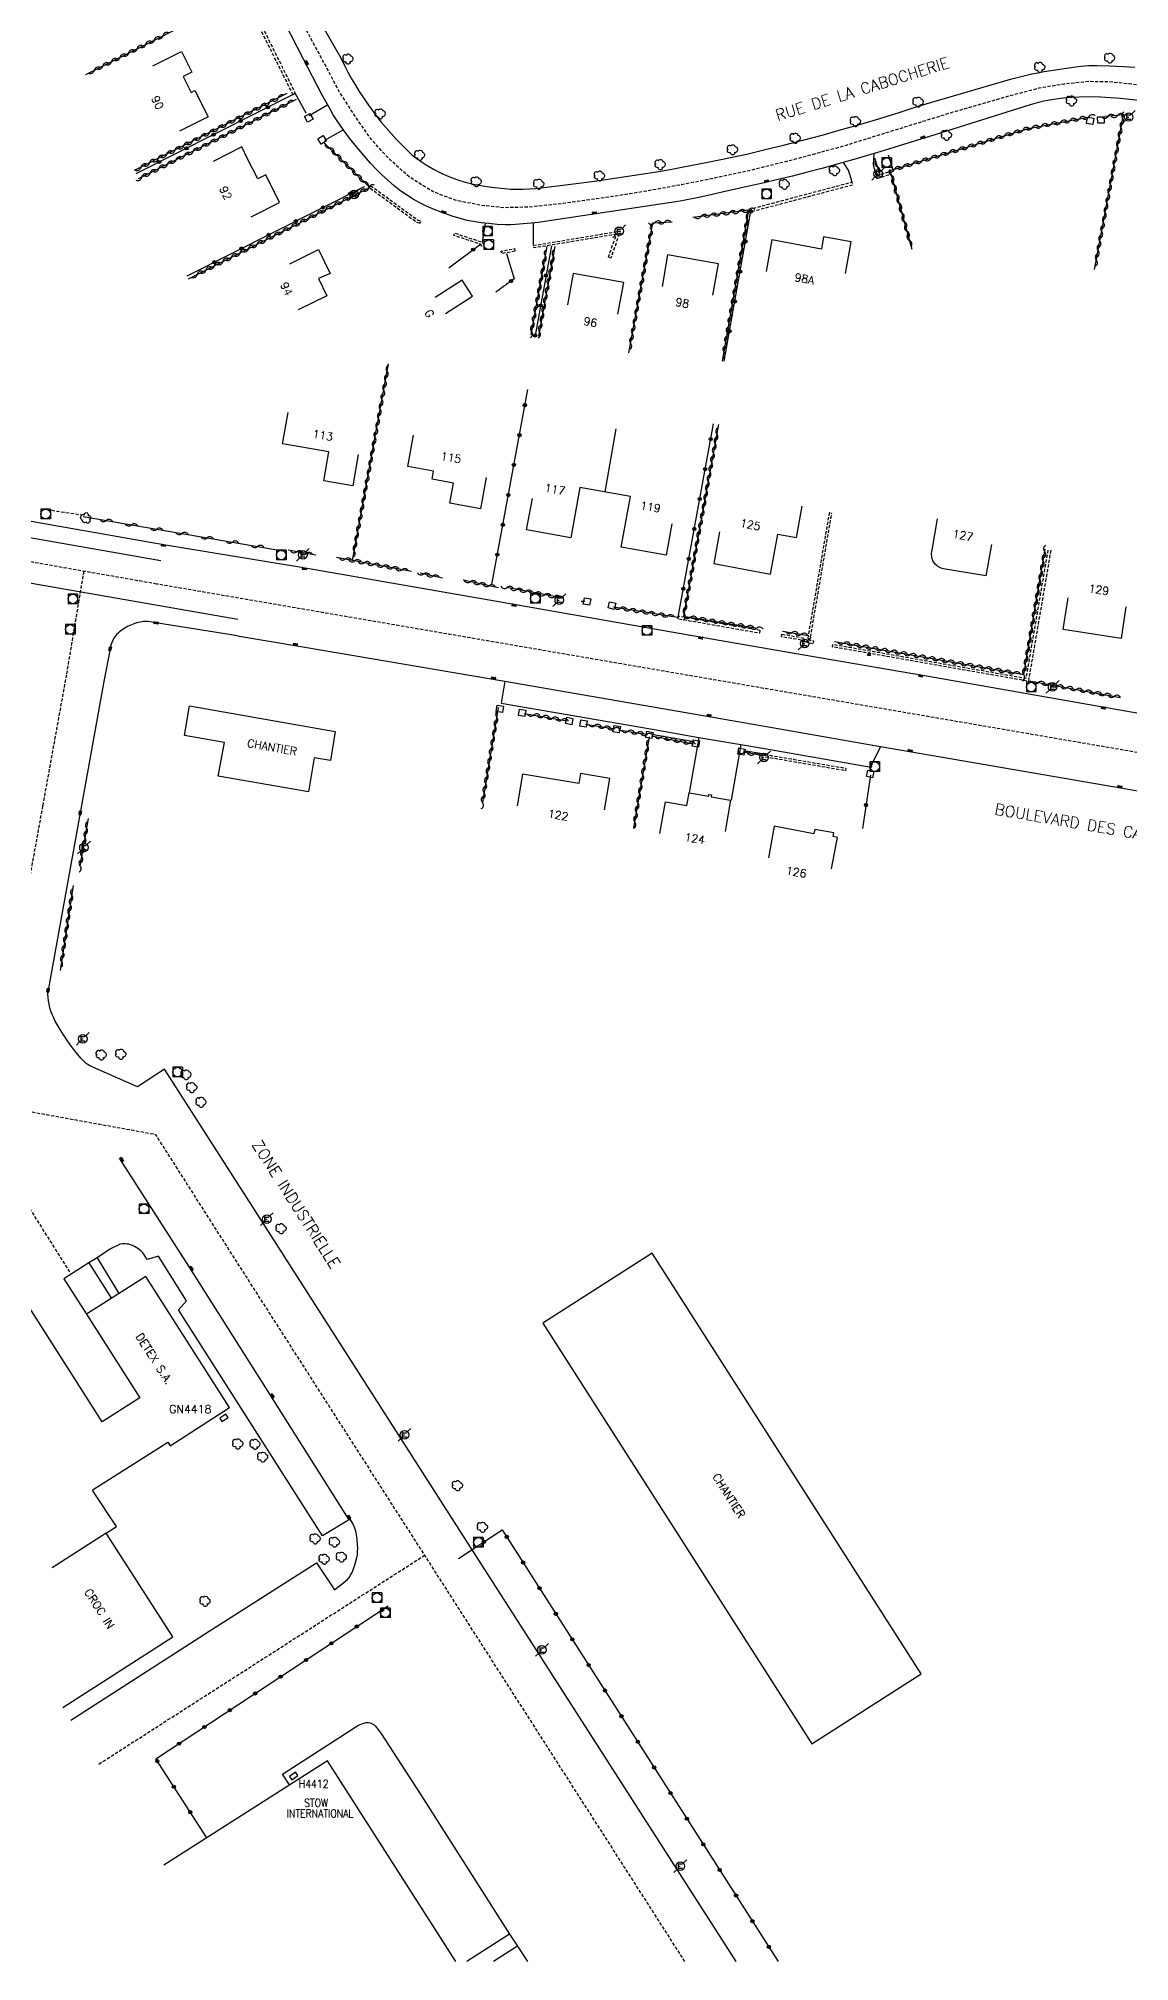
# Model space of a CAD drawing. Header units: millimetres. Extents: x 75999 to 76986, y 158000 to 158837.
# Drawn here: x 76245.8 to 76416.2, y 158000 to 158300.4 of the extents above; entities that cross this region are included whole.
import ezdxf
from ezdxf.enums import TextEntityAlignment as Align

# ---------------------------------------------------------------- set-up
doc = ezdxf.new("R2010")
doc.units = ezdxf.units.MM
doc.linetypes.add('DASHED', pattern=[0.75, 0.5, -0.25])
doc.layers.get('0').update_dxf_attribs({"linetype": 'CONTINUOUS'})
for name, color, linetype in [('W0001', 6, 'DASHED'), ('W0008', 7, 'CONTINUOUS'), ('W0100', 7, 'CONTINUOUS'), ('W0112', 1, 'DASHED'), ('W0300', 7, 'CONTINUOUS'), ('W0310', 3, 'CONTINUOUS'), ('W0322', 7, 'CONTINUOUS'), ('W0334', 7, 'CONTINUOUS'), ('W0400', 7, 'CONTINUOUS'), ('W0420', 7, 'CONTINUOUS'), ('W0471', 7, 'CONTINUOUS'), ('W0851', 7, 'CONTINUOUS'), ('W0984', 7, 'CONTINUOUS'), ('W0989', 7, 'CONTINUOUS'), ('W0991', 7, 'CONTINUOUS'), ('W1102', 7, 'CONTINUOUS')]:
    doc.layers.add(name, color=color, linetype=linetype)
doc.styles.get("Standard").update_dxf_attribs({"font": 'romans.shx', "width": 0.85})

# ---------------------------------------------------------------- blocks, each defined once
blk = doc.blocks.new('T300')
for p, q in [((-0.8, 0.51), (-0.86, 0.34)), ((-0.86, 0.34), (-0.86, 0.17)), ((-0.86, 0.17), (-0.74, 0.06)), ((-0.69, 0.63), (-0.8, 0.51)), ((-0.8, -0.06), (-0.74, 0.06)), ((-0.74, 0.06), (-0.69, 0.11)), ((-0.57, 0.69), (-0.69, 0.63)), ((-0.46, 0.69), (-0.57, 0.69)), ((-0.29, 0.63), (-0.46, 0.69)), ((-0.29, 0.63), (-0.17, 0.74)), ((-0.23, 0.57), (-0.29, 0.63)), ((-0.17, 0.74), (-0.06, 0.8)), ((-0.06, 0.8), (0.06, 0.8)), ((0.06, 0.8), (0.23, 0.74)), ((0.23, 0.74), (0.34, 0.63)), ((0.34, 0.63), (0.4, 0.51)), ((0.46, 0.46), (0.34, 0.46)), ((0.4, 0.51), (0.4, 0.46)), ((0.57, 0.4), (0.46, 0.46)), ((0.57, 0.4), (0.69, 0.29)), ((0.69, 0.29), (0.74, 0.17)), ((0.74, 0.06), (0.69, -0.17)), ((0.74, 0.17), (0.74, 0.06)), ((-0.8, -0.17), (-0.8, -0.06)), ((-0.8, -0.23), (-0.8, -0.17)), ((-0.74, -0.34), (-0.8, -0.23)), ((-0.69, -0.4), (-0.74, -0.34)), ((-0.51, -0.46), (-0.69, -0.4)), ((-0.4, -0.46), (-0.51, -0.46)), ((-0.4, -0.46), (-0.34, -0.46)), ((-0.34, -0.46), (-0.34, -0.4)), ((-0.34, -0.51), (-0.34, -0.46)), ((-0.29, -0.63), (-0.34, -0.51)), ((-0.17, -0.74), (-0.29, -0.63)), ((-0.06, -0.8), (-0.17, -0.74)), ((0.06, -0.8), (-0.06, -0.8)), ((0.17, -0.74), (0.06, -0.8)), ((0.23, -0.69), (0.17, -0.74)), ((0.29, -0.46), (0.23, -0.46)), ((0.29, -0.63), (0.23, -0.69)), ((0.46, -0.4), (0.29, -0.46)), ((0.34, -0.51), (0.29, -0.63)), ((0.34, -0.51), (0.34, -0.46)), ((0.57, -0.34), (0.46, -0.4)), ((0.63, -0.29), (0.57, -0.34)), ((0.69, -0.17), (0.63, -0.29))]:
    blk.add_line(p, q)
blk = doc.blocks.new('T420')
for p, q in [((0.75, 0.75), (-0.75, 0.75)), ((-0.75, 0.75), (-0.75, -0.75)), ((0.75, 0.75), (0.75, -0.75)), ((0.75, -0.75), (-0.75, -0.75))]:
    blk.add_line(p, q)
blk.add_ellipse((0, 0), major_axis=(-0.53, 0.53), ratio=1, start_param=3.926991, end_param=10.210176)
blk = doc.blocks.new('T471')
for p, q in [((-0.333334, 0.333334), (-0.333334, -0.333334)), ((-0.333334, 0.333334), (0.333334, 0.333334)), ((-0.333334, 0), (0, 0)), ((0.500001, 0.500001), (1.000002, 1.000002)), ((-0.500001, -0.500001), (-1.000002, -1.000002)), ((-0.333334, -0.333334), (0.333334, -0.333334))]:
    blk.add_line(p, q)
blk.add_ellipse((0, 0), major_axis=(0.471405, 0.471405), ratio=1, start_param=5.4977871438, end_param=11.780972451)
blk = doc.blocks.new('T400')
for p, q in [((-0.15, 0.3), (0.15, 0.3)), ((-0.15, -0.25), (-0.15, 0.3)), ((-0.15, 0.15), (0.15, 0.15)), ((-0.15, 0), (0.15, 0)), ((0.15, 0.3), (0.15, -0.25)), ((-0.15, -0.15), (0.15, -0.15)), ((-0.15, -0.25), (-0.15, -0.3)), ((-0.15, -0.3), (0.15, -0.3)), ((0.15, -0.3), (0.15, -0.25))]:
    blk.add_line(p, q)
blk = doc.blocks.new('t112o')
at = {"color": 0, "linetype": 'Continuous'}
for p, q in [((-0.5, 0.5), (0.5, 0.5)), ((-0.5, -0.5), (-0.5, 0.5)), ((0.5, 0.5), (0.5, -0.5)), ((0.5, -0.5), (-0.5, -0.5))]:
    blk.add_line(p, q, dxfattribs=at)
blk = doc.blocks.new('T851')
for p, q in [((-0.25, -0.15), (0, 0.32)), ((0, 0.32), (0.25, -0.15)), ((-0.25, -0.15), (0.25, -0.15))]:
    blk.add_line(p, q)
for major_axis in [(-0.106, 0.106), (-0.0354, 0.0354), (-0.0236, 0.0236)]:
    blk.add_ellipse((0, 0), major_axis=major_axis, ratio=1, start_param=3.926991, end_param=10.210176)
blk = doc.blocks.new('t310o')
at = {"color": 0, "linetype": 'Continuous'}
for centre, start, end in [((-0.5, 0.38), 216.8699, 323.1304), ((0.5, -0.37), 36.8699, 143.1303)]:
    blk.add_arc(centre, 0.625, start, end, dxfattribs=at)
blk = doc.blocks.new('t322o')
at = {"color": 0, "linetype": 'Continuous'}
for radius in [0.25, 0.15]:
    blk.add_circle((0, 0), radius, dxfattribs=at)

msp = doc.modelspace()

# ---------------------------------------------------------------- linework, layer by layer
at = {"layer": 'W0001', "flags": 128}
for points in [[(76528.44, 158169.5), (76523.89, 158189.99), (76523.26, 158195.02), (76522.3, 158199.46), (76521.45, 158202.2), (76520.42, 158205.21), (76519.16, 158208.08), (76517.81, 158210.69), (76515.97, 158213.38), (76513.27, 158216.53), (76506.66, 158222.95), (76493.11, 158235.84), (76484.21, 158244.65), (76472.57, 158255.47), (76457.85, 158268.76), (76444.45, 158280.8), (76439.51, 158284.89), (76436.05, 158287.4), (76431.82, 158289.47), (76428.05, 158290.91), (76424.41, 158292.08), (76420.14, 158292.84), (76416.23, 158293.33), (76412.9, 158293.65), (76409.84, 158293.69), (76405.93, 158293.29), (76402.07, 158292.66), (76396.67, 158291.22), (76388.61, 158288.9), (76380.64, 158286.43), (76371.46, 158283.59), (76363.81, 158281.5), (76356.03, 158279.59), (76349.09, 158278.14), (76342.56, 158276.89), (76335.48, 158275.72), (76327.75, 158274.65), (76322.55, 158274.09), (76318.54, 158273.99), (76314.81, 158274.37), (76310.85, 158275.16), (76307.36, 158276.51), (76303.68, 158278.79), (76300.32, 158281.82), (76297.57, 158284.89), (76295.15, 158288.43), (76292.82, 158292.02), (76290.21, 158296.95), (76282.59, 158311.01), (76274.21, 158327.35), (76261.8, 158351.28), (76251.35, 158371.95), (76249.25, 158375.96), (76247.3, 158379.5), (76245.15, 158382.62), (76242.59, 158386.21), (76239.75, 158389.74), (76236.76, 158393.01), (76222.85, 158406.08), (76223.71, 158410.22), (76224.72, 158414.27), (76229.19, 158424.11), (76235.25, 158438.15), (76237.86, 158444.82), (76236.01, 158450.04), (76232.69, 158454.96), (76227.26, 158462.45), (76215.68, 158478.79), (76193.57, 158509.78), (76175.93, 158534.62), (76173.11, 158537.44), (76170.83, 158540.13), (76166.92, 158545.6), (76133.83, 158591.92), (76104.56, 158632.94), (76098.5, 158651.21), (76088.8, 158680.02)], [(76561.53, 158163.67), (76501.33, 158174.29), (76457.36, 158182.02), (76264.22, 158215.2)], [(76222.77, 158151.93), (76250.85, 158107.37)], [(76346.76, 158000), (76307.61, 158061.13), (76274.73, 158112.47), (76264.1, 158129.17), (76233.63, 158134.7), (76241.38, 158152.81)], [(76255.21, 158030.86), (76306.1, 158063.48)]]:
    msp.add_lwpolyline(points, dxfattribs=at)
at = {"layer": 'W0001'}
for points in [[(76264.22, 158215.2), (76239.89, 158219.48), (76191.63, 158227.88), (76158.57, 158232.97), (76124.98, 158236.81), (76081.21, 158240.16), (76080.2, 158240.2), (76026.77, 158241.36), (76000, 158240.64)], [(76252.83, 158217.2), (76250.12, 158201.02), (76246.41, 158180.53), (76241.38, 158152.81)]]:
    msp.add_lwpolyline(points, dxfattribs=at)
at = {"layer": 'W0008'}
msp.add_line((76256.95, 158205.09), (76256, 158199.96), dxfattribs=at)
at = {"layer": 'W0008', "flags": 128}
for points in [[(76417.6, 158290.73), (76416.2, 158290.91), (76414.8, 158291.05), (76413.23, 158291.17), (76411.66, 158291.25), (76410.02, 158291.29), (76408.37, 158291.28), (76407.13, 158291.22), (76405.9, 158291.1), (76404.37, 158290.89), (76402.85, 158290.62), (76401.77, 158290.38), (76400.71, 158290.07), (76385.82, 158285.39), (76379.37, 158283.4), (76376.68, 158282.57), (76373.53, 158281.64), (76371.29, 158280.99), (76368.17, 158280.14), (76365.71, 158279.49), (76363.56, 158278.94), (76360.86, 158278.28), (76359.13, 158277.87), (76357.27, 158277.46), (76354.65, 158276.89), (76352.56, 158276.42), (76350.32, 158275.91), (76348.69, 158275.56), (76347.07, 158275.23), (76346.02, 158275.04), (76344.97, 158274.87), (76324.89, 158271.85), (76323.82, 158271.7), (76322.74, 158271.57), (76321.51, 158271.45), (76320.28, 158271.35), (76319.49, 158271.32), (76318.7, 158271.33), (76317.4, 158271.39), (76316.11, 158271.5), (76314.9, 158271.65), (76313.69, 158271.83), (76312.76, 158272.02), (76311.83, 158272.24), (76310.54, 158272.62), (76308.68, 158273.28), (76307.57, 158273.71), (76306.48, 158274.2), (76305.46, 158274.69), (76304.47, 158275.23), (76303.4, 158275.88), (76302.37, 158276.59), (76301.32, 158277.42), (76300.32, 158278.3), (76299.37, 158279.2), (76298.44, 158280.13), (76297.71, 158280.89), (76297.01, 158281.67), (76295.48, 158283.46), (76294.35, 158284.88), (76293.38, 158286.2), (76292.44, 158287.54), (76291.83, 158288.5), (76291.26, 158289.47), (76290.05, 158291.69), (76289.26, 158293.18), (76287.16, 158297.22), (76273.82, 158323.19)], [(76290.11, 158302.45), (76293.07, 158297.28), (76293.58, 158296.23), (76294.12, 158295.18), (76294.69, 158294.15), (76295.28, 158293.13), (76295.89, 158292.13), (76296.53, 158291.14), (76297.2, 158290.17), (76297.88, 158289.21), (76298.59, 158288.28), (76299.32, 158287.36), (76300.08, 158286.45), (76300.85, 158285.57), (76301.65, 158284.7), (76302.47, 158283.86), (76303.3, 158283.03), (76304.16, 158282.22), (76305.23, 158281.43), (76306.35, 158280.69), (76307.5, 158280.02), (76308.68, 158279.41), (76309.9, 158278.87), (76311.15, 158278.39), (76312.42, 158277.99), (76313.71, 158277.65), (76315.16, 158277.4), (76316.61, 158277.19), (76318.07, 158277.03), (76319.53, 158276.91), (76320.51, 158276.87), (76321.49, 158276.87), (76322.47, 158276.92), (76323.45, 158277.01), (76330.58, 158277.87), (76332.98, 158278.2), (76339.91, 158279.22), (76342.33, 158279.6), (76344.44, 158279.97), (76346.54, 158280.36), (76350.34, 158281.11), (76354.14, 158281.89), (76356.63, 158282.43), (76359.11, 158283.01), (76362.15, 158283.76), (76365.18, 158284.54), (76368.2, 158285.35), (76371.22, 158286.19), (76374.22, 158287.05), (76377.22, 158287.95), (76380.21, 158288.87), (76383.19, 158289.83), (76397.61, 158294.07), (76399.28, 158294.49), (76400.96, 158294.89), (76401.91, 158295.08), (76402.86, 158295.25), (76407.8, 158296.02), (76408.63, 158296.11), (76409.86, 158296.19), (76411.09, 158296.21), (76413.19, 158296.16), (76415.3, 158296.06), (76417.04, 158295.93)], [(76288.07, 158288.4), (76290.93, 158290.04)], [(76293.4, 158286.17), (76290.44, 158284.49)], [(76372.87, 158277.96), (76372.31, 158279.84), (76371.51, 158281.07)], [(76376.25, 158282.43), (76376.19, 158280.67), (76376.65, 158278.96)], [(76315.53, 158271.57), (76315.06, 158268.63)], [(76323.04, 158271.56), (76323.05, 158268.13)], [(76265.32, 158221.4), (76286.85, 158217.82), (76318.26, 158212.35), (76349.71, 158206.86), (76362.64, 158204.61), (76385.71, 158200.64), (76413.5, 158195.78), (76444.46, 158190.36)], [(76276.85, 158207.1), (76287.07, 158205.41), (76318.6, 158200.04), (76351.14, 158194.41), (76359.49, 158192.93), (76377.32, 158189.81), (76413.91, 158183.52), (76442.86, 158178.46), (76472.77, 158173.25), (76503.26, 158167.83), (76525.67, 158163.88), (76554.38, 158158.83), (76560.75, 158157.73)], [(76318.6, 158200.04), (76318.04, 158196.61), (76341.37, 158192.57), (76348.94, 158191.25), (76355.49, 158190.14), (76359.2, 158189.5)], [(76341.52, 158191.73), (76348.19, 158190.58)], [(76348.94, 158191.25), (76347.43, 158182.57)], [(76355.49, 158190.14), (76353.97, 158181.44)], [(76355.93, 158189.22), (76359.21, 158188.66)], [(76377.32, 158189.81), (76375.94, 158187.06), (76375.86, 158186.56), (76359.19, 158189.48)], [(76354.74, 158000), (76313.27, 158064.75), (76280.39, 158116.09), (76265.47, 158139.4), (76261.24, 158136.63), (76253.81, 158139.94), (76253.51, 158140.1), (76253.22, 158140.3), (76252.79, 158140.69), (76252.39, 158141.11), (76251.63, 158142.02), (76250.95, 158142.94), (76250.32, 158143.84), (76249.69, 158144.77), (76249.14, 158145.63), (76248.38, 158146.92), (76248.25, 158147.18), (76248.14, 158147.45), (76247.91, 158147.95), (76247.72, 158148.47), (76247.56, 158149), (76247.44, 158149.54), (76247.34, 158150.08), (76247.28, 158150.63), (76247.25, 158151.19), (76247.26, 158151.74)], [(76294.29, 158069.02), (76281.31, 158089.63), (76269.23, 158108.62), (76258.44, 158125.53)], [(76294.46, 158069.13), (76290.16, 158066.52), (76267.64, 158101.83), (76268.91, 158103.23), (76264.54, 158110.2), (76262.73, 158109.67), (76262.51, 158110.1), (76262.25, 158110.51), (76262.02, 158110.79), (76261.76, 158111.04), (76261.28, 158111.4), (76260.79, 158111.72), (76260.48, 158111.87), (76260.16, 158111.99), (76259.89, 158112.05), (76259.62, 158112.09), (76259.35, 158112.11), (76259.07, 158112.12), (76258.85, 158112.1), (76258.64, 158112.06), (76258.43, 158112.01), (76258.23, 158111.93), (76257.41, 158111.55), (76257.03, 158111.33), (76254.93, 158109.94), (76253.64, 158109.13), (76249.75, 158106.68), (76253.27, 158101.13)], [(76253.64, 158109.13), (76257.15, 158103.6)], [(76254.93, 158109.94), (76258.33, 158104.35)], [(76250.82, 158037.73), (76272.41, 158051.63), (76289.22, 158062.31), (76291.99, 158058.09), (76293.98, 158059.63), (76294.28, 158059.98), (76294.53, 158060.35), (76294.75, 158060.76), (76294.92, 158061.18), (76295.22, 158062.13), (76295.49, 158063.1), (76295.58, 158063.55), (76295.63, 158064.01), (76295.64, 158064.56), (76295.63, 158065.12), (76295.57, 158065.93), (76295.47, 158066.73), (76295.37, 158067.23), (76295.21, 158067.7), (76294.87, 158068.42), (76294.48, 158069.11)], [(76284.96, 158027.58), (76283.87, 158029.28), (76295.35, 158036.67), (76295.62, 158036.83), (76295.9, 158036.96), (76296.28, 158037.12), (76296.67, 158037.26), (76296.9, 158037.32), (76297.12, 158037.34), (76297.35, 158037.33), (76297.58, 158037.29), (76297.8, 158037.21), (76298, 158037.1), (76298.19, 158036.97), (76298.36, 158036.81), (76298.95, 158036.11), (76299.37, 158035.51), (76305.49, 158026.05), (76319.37, 158004.29), (76320.62, 158002.4), (76322.14, 158000)], [(76319.37, 158004.29), (76312.67, 158000)], [(76320.62, 158002.4), (76316.87, 158000)]]:
    msp.add_lwpolyline(points, dxfattribs=at)
at = {"layer": 'W0008'}
for points in [[(76192.48, 158234.11), (76241.08, 158225.64), (76265.32, 158221.4)], [(76276.85, 158207.1), (76264.12, 158209.13)], [(76256, 158199.96), (76252.29, 158179.46), (76247.26, 158151.74)]]:
    msp.add_lwpolyline(points, dxfattribs=at)
msp.add_lwpolyline([(76264.12, 158209.13, 0.043881), (76262.88, 158209.34, 0.059218), (76261.95, 158209.3, 0.074534), (76259.78, 158208.6, 0.078985), (76258.02, 158207.36, 0.089152), (76257.42, 158206.52, 0.060263), (76256.95, 158205.09)], format="xyb", dxfattribs=at)
at = {"layer": 'W0100', "flags": 128}
for points in [[(76263.62, 158296.16), (76268.09, 158298.41), (76269.7, 158295.19), (76268.37, 158294.5), (76269.63, 158292.01), (76269.63, 158292.01), (76270.18, 158292.29), (76272.25, 158288.18), (76267.78, 158285.93)], [(76278.98, 158272.56), (76283.44, 158274.81), (76281.26, 158279.15), (76280.01, 158278.52), (76278.43, 158281.65), (76277.51, 158283.48), (76273.05, 158281.23)], [(76371.82, 158263.73), (76372.74, 158268.64), (76368.43, 158269.45), (76368.07, 158267.5), (76360.35, 158268.95), (76359.43, 158264.03)], [(76285.03, 158265.24), (76289.52, 158267.44), (76291.34, 158263.74), (76289.49, 158262.91), (76290.8, 158260.24), (76286.31, 158258.04)], [(76351.11, 158260.31), (76351.98, 158265.23), (76344.05, 158266.62), (76343.19, 158261.69)], [(76309.37, 158257.48), (76313.57, 158260.19), (76311.96, 158262.68), (76307.76, 158259.97)], [(76336.3, 158257.38), (76337.2, 158262.29), (76329.31, 158263.74), (76328.41, 158258.82)], [(76295.73, 158235.45), (76294.88, 158230.53), (76290.33, 158231.31), (76290.33, 158231.31), (76291.12, 158235.85), (76283.91, 158237.1), (76284.76, 158242.02)], [(76315.71, 158231.87), (76314.8, 158226.95), (76310.03, 158227.83), (76310.6, 158230.96), (76307.25, 158231.58), (76307.48, 158232.82), (76303.46, 158233.56), (76304.37, 158238.48)], [(76344.73, 158224.61), (76343.84, 158219.69), (76336.8, 158220.96), (76338.23, 158228.86), (76330.32, 158230.3), (76328.91, 158222.4), (76322.03, 158223.65), (76322.92, 158228.57)], [(76352.18, 158223.34), (76351.26, 158218.42), (76360.11, 158216.76), (76360.11, 158216.76), (76361.28, 158222.99), (76364.17, 158222.45), (76365.09, 158227.36)], [(76415.65, 158211.64), (76414.89, 158206.7), (76405.85, 158208.09), (76406.61, 158213.03)], [(76334.19, 158179.91), (76335.02, 158184.84), (76330.44, 158185.61), (76330.18, 158184.02), (76321.4, 158185.5), (76320.57, 158180.57)], [(76342.86, 158176.25), (76343.72, 158181.18), (76347.08, 158180.59), (76347.42, 158182.57), (76350.47, 158182.04), (76350.51, 158182.34), (76350.91, 158182.27), (76350.86, 158181.98), (76353.9, 158181.45), (76353.05, 158176.52)], [(76369.67, 158170.7), (76370.58, 158175.61), (76369.93, 158175.74), (76370.04, 158176.33), (76367.05, 158176.86), (76366.92, 158176.2), (76360.72, 158177.35), (76359.81, 158172.44)], [(76249.57, 158039.69), (76266.74, 158050.71), (76256.34, 158066.92), (76257.93, 158067.94), (76254.28, 158073.52), (76254.31, 158073.73), (76264.66, 158080.33), (76265.96, 158081.16), (76266.33, 158080.59), (76275.6, 158086.54), (76262.54, 158107.03), (76253.27, 158101.13), (76261.58, 158088.05), (76255.74, 158084.33), (76244.68, 158101.68), (76244.68, 158101.68), (76237.08, 158113.61), (76234.96, 158117.25), (76227.4, 158129.06), (76214.96, 158148.59), (76206.52, 158143.22)], [(76310.97, 158000), (76290.9, 158031.38), (76265.34, 158015.03)]]:
    msp.add_lwpolyline(points, dxfattribs=at)
msp.add_lwpolyline([(76394.64, 158221.39), (76393.79, 158216.46), (76387.16, 158217.6), (76387.16, 158217.6, -0.453771), (76385.39, 158220.48), (76386.24, 158225.41)], format="xyb", dxfattribs=at)
for points in [[(76273.86, 158185.16), (76274.83, 158190.42), (76268.6, 158191.56), (76269.38, 158196.15), (76292.11, 158192.18), (76291.4, 158187.62), (76288.86, 158188.04), (76287.95, 158182.72)], [(76341.64, 158110.65), (76324.55, 158099.72), (76366.57, 158034.02), (76383.66, 158044.95)], [(76274.41, 158084.37), (76275.38, 158084.99), (76275.05, 158085.49), (76274.09, 158084.87)], [(76285.94, 158029.56), (76284.99, 158028.92), (76285.33, 158028.41), (76286.28, 158029.05)]]:
    msp.add_lwpolyline(points, close=True, dxfattribs=at)
at = {"layer": 'W0112', "flags": 128}
for points in [[(76285.56, 158291.61), (76280.37, 158302.04), (76280.73, 158302.22), (76285.92, 158291.79)], [(76305.33, 158271.52), (76304.74, 158271.77), (76297.56, 158277.02), (76297.8, 158277.34), (76304.94, 158272.12), (76305.49, 158271.89)], [(76357.22, 158273.41), (76372.98, 158277.58), (76372.87, 158277.96), (76357.12, 158273.79)], [(76376.72, 158278.57), (76378.93, 158279.24), (76378.81, 158279.63), (76376.6, 158278.95)], [(76315.03, 158267.99), (76314.81, 158268.29), (76310.64, 158269.66), (76310.76, 158270.04), (76315.06, 158268.63), (76315.36, 158268.23)], [(76334.8, 158266.24), (76336.05, 158269.84), (76323.16, 158267.7), (76323.1, 158268.1), (76336.65, 158270.35), (76335.18, 158266.11)], [(76320.19, 158267.2), (76318.13, 158266.81), (76318.05, 158267.2), (76320.12, 158267.6)], [(76358.52, 158207.96), (76345.74, 158210.18), (76345.67, 158209.79), (76358.45, 158207.56)], [(76361.92, 158207.37), (76365.47, 158206.75), (76365.4, 158206.35), (76361.85, 158206.97)]]:
    msp.add_lwpolyline(points, close=True, dxfattribs=at)
at = {"layer": 'W0112'}
msp.add_lwpolyline([(76247.83, 158226.72), (76252.6, 158226)], dxfattribs=at)
at = {"layer": 'W0112', "flags": 128}
for points in [[(76369.32, 158226.41), (76365.83, 158206.06), (76366.85, 158205.9), (76366.91, 158206.29), (76366.29, 158206.39), (76369.71, 158226.34)], [(76403.92, 158220.48), (76400.41, 158200.01), (76369.8, 158205.38), (76369.87, 158205.78), (76400.08, 158200.48), (76403.52, 158220.55)], [(76359.25, 158188.58), (76371.92, 158186.43), (76371.85, 158186.03), (76359.19, 158188.19), (76359.21, 158188.66)]]:
    msp.add_lwpolyline(points, dxfattribs=at)
at = {"layer": 'W0310', "flags": 128}
for points in [[(76253.15, 158294.79), (76277.99, 158307.31), (76275.98, 158311.45)], [(76284.55, 158291.81), (76260.71, 158279.79)], [(76286.01, 158290.92), (76261.36, 158278.5)], [(76382.24, 158267.44), (76378.82, 158279.79), (76400.44, 158286.39), (76410.01, 158288.19)], [(76410.77, 158264.34), (76415.27, 158288.5), (76412.38, 158288.22)], [(76269.22, 158262.89), (76297.54, 158277.16), (76290.34, 158284.19)], [(76376.39, 158281.81), (76377.2, 158279.14)], [(76338.01, 158251.33), (76341.72, 158271.64), (76344.75, 158271.78)], [(76352.61, 158250), (76356.75, 158273.6), (76348, 158272.47)], [(76325.21, 158267.95), (76322.69, 158254.13)], [(76326.44, 158267.92), (76323.88, 158253.91)], [(76294.81, 158218.9), (76300.47, 158249.61)], [(76352, 158240.11), (76346.56, 158210.17), (76358.05, 158208.29)], [(76289.09, 158219.72), (76284.79, 158220.49)], [(76370.13, 158206.24), (76370.13, 158206.24), (76399.68, 158201.06), (76403.03, 158220.63)], [(76304.05, 158217.17), (76294.81, 158218.9), (76292.33, 158219.37)], [(76308.87, 158216.13), (76305.42, 158216.88)], [(76317.65, 158214.63), (76312.13, 158215.83)], [(76327.84, 158212.97), (76318.9, 158214.67)], [(76331.13, 158212.45), (76330.57, 158212.48)], [(76345.58, 158209.98), (76335.62, 158211.61)], [(76361.98, 158207.86), (76366.02, 158207.16)], [(76400.54, 158200.08), (76414.76, 158197.49)], [(76317.6, 158195.9), (76315.11, 158181.09)], [(76321.65, 158194.99), (76328.38, 158193.85)], [(76331.22, 158193.33), (76335.8, 158192.57)], [(76336.38, 158192.44), (76340.91, 158191.67)], [(76341.15, 158191.35), (76338.75, 158177.11)], [(76341.53, 158191.51), (76348.12, 158190.22)], [(76359, 158188.34), (76355.93, 158188.92)], [(76253.52, 158178.57), (76252.25, 158171.13)], [(76251.19, 158168.09), (76249.15, 158154.84)]]:
    msp.add_lwpolyline(points, dxfattribs=at)
at = {"layer": 'W0310'}
msp.add_lwpolyline([(76252.75, 158225.73), (76283.95, 158220.4)], dxfattribs=at)
at = {"layer": 'W0322', "flags": 128}
for points in [[(76285.85, 158291.81), (76260.97, 158279.27)], [(76287.56, 158288.77), (76285.92, 158291.79)], [(76378.51, 158282.23), (76379.22, 158279.91)], [(76269, 158263.33), (76296.69, 158277.29), (76296.69, 158277.29)], [(76352.89, 158250), (76357.12, 158273.77)], [(76309.88, 158264.6), (76314.81, 158268.29)], [(76318.87, 158266.85), (76320.09, 158262.9), (76317.2, 158260.78)], [(76325.92, 158268.06), (76323.35, 158254.01)], [(76316.59, 158215.12), (76322.21, 158245.6)], [(76345.67, 158209.79), (76351.21, 158240.25)], [(76375.76, 158185.36), (76374.48, 158177.03)], [(76311.37, 158062.95), (76318.22, 158067.44), (76361.34, 158000)], [(76272.05, 158019.33), (76264.11, 158031.66), (76300.38, 158055.57)]]:
    msp.add_lwpolyline(points, dxfattribs=at)
at = {"layer": 'W0334'}
for points in [[(76158.87, 158229.64), (76168.74, 158228.27), (76184.84, 158225.71), (76208.78, 158221.57), (76276.89, 158209.7)], [(76192.2, 158231.58), (76240.54, 158223.17), (76264.87, 158218.9)]]:
    msp.add_lwpolyline(points, dxfattribs=at)
at = {"layer": 'W1102', "flags": 128}
for points in [[(76334.28, 158229.58), (76336.04, 158239.43)], [(76256.34, 158066.92), (76247.93, 158061.51)]]:
    msp.add_lwpolyline(points, dxfattribs=at)

# ---------------------------------------------------------------- block references
at = {"layer": 'W0112'}
for p, rotation in [((76287.98, 158288.04), 118.9932770493222), ((76410.07, 158287.55), 171.1604007616524), ((76411.75, 158287.69), 181.6702077762679), ((76290.09, 158284.59), 121.4621381108417), ((76331.46, 158212.46), 350.4520968271391), ((76335.36, 158211.83), 345.9281760394591), ((76317.85, 158195.7), 169.6124920470446), ((76321.34, 158195.09), 171.1582122823987), ((76328.69, 158193.8), 169.5725685315281), ((76330.93, 158193.41), 170.4407523539361), ((76336.09, 158192.53), 169.3823342774872), ((76341.21, 158191.63), 169.3318526312729), ((76348.45, 158190.28), 170.5991877949249), ((76355.58, 158189.02), 169.9811358726958), ((76375.7, 158185.53), 167.681722819327)]:
    msp.add_blockref('t112o', p, dxfattribs=dict(at, rotation=rotation))
at = {"layer": 'W0300'}
for p in [(76294.15, 158297.21), (76402.23, 158295.91), (76413.15, 158297.35), (76299.19, 158288.65), (76383.23, 158290.48), (76407.17, 158290.66), (76373.43, 158287.45), (76354.22, 158283.03), (76364.02, 158284.82), (76387.65, 158285.29), (76305.35, 158282.17), (76342.93, 158280.72), (76370.17, 158279.76), (76314.19, 158278.04), (76323.96, 158277.66), (76333.45, 158278.93), (76362.32, 158277.63), (76255.61, 158141.62), (76258.66, 158141.73), (76268.85, 158138.52), (76269.74, 158136.53), (76271.19, 158134.22), (76283.7, 158114.48), (76276.94, 158080.86), (76279.62, 158080.79), (76280.83, 158078.8), (76311.25, 158074.33), (76315.15, 158067.83), (76289.02, 158066.03), (76292.04, 158065.51), (76293.12, 158063.17), (76290.44, 158062.83), (76271.82, 158056.27)]:
    msp.add_blockref('T300', p, dxfattribs=at)
at = {"layer": 'W0300', "rotation": 165.9824}
msp.add_blockref('T300', (76253.1, 158225.56), dxfattribs=at)
at = {"layer": 'W0310'}
for p, rotation in [((76265.2, 158300.86), 26.74512724895553), ((76259.85, 158298.16), 26.74512724895553), ((76261.18, 158298.84), 26.74512724895553), ((76262.52, 158299.51), 26.74512724895553), ((76263.86, 158300.19), 26.74512724895553), ((76254.49, 158295.46), 26.74512724895553), ((76255.83, 158296.14), 26.74512724895553), ((76257.17, 158296.81), 26.74512724895553), ((76258.51, 158297.49), 26.74512724895553), ((76279.19, 158289.11), 206.745127248954), ((76280.53, 158289.78), 206.745127248954), ((76281.87, 158290.46), 206.745127248954), ((76281.99, 158288.89), 206.7451272489327), ((76283.21, 158291.13), 206.745127248954), ((76283.33, 158289.57), 206.7451272489327), ((76284.67, 158290.24), 206.7451272489327), ((76272.49, 158285.73), 206.745127248954), ((76273.83, 158286.41), 206.745127248954), ((76275.17, 158287.08), 206.745127248954), ((76275.29, 158285.52), 206.7451272489327), ((76276.51, 158287.76), 206.745127248954), ((76276.63, 158286.19), 206.7451272489327), ((76277.85, 158288.43), 206.745127248954), ((76277.97, 158286.87), 206.7451272489327), ((76279.31, 158287.54), 206.7451272489327), ((76280.65, 158288.22), 206.7451272489327), ((76398.13, 158285.68), 16.98306546888387), ((76399.57, 158286.12), 16.98306546888387), ((76401.02, 158286.5), 10.65648738441639), ((76402.49, 158286.77), 10.65648738441639), ((76403.97, 158287.05), 10.65648738441639), ((76405.44, 158287.33), 10.65648738441639), ((76406.91, 158287.61), 10.65648738441639), ((76408.39, 158287.88), 10.65648738441639), ((76409.86, 158288.16), 10.65648738441639), ((76412.86, 158288.27), 185.5934421176882), ((76414.35, 158288.41), 185.5934421176882), ((76414.89, 158286.46), 79.45212578638798), ((76415.16, 158287.94), 79.45212578638798), ((76267.13, 158283.03), 206.745127248954), ((76268.47, 158283.71), 206.745127248954), ((76269.81, 158284.38), 206.745127248954), ((76269.93, 158282.82), 206.7451272489327), ((76271.15, 158285.06), 206.745127248954), ((76271.27, 158283.49), 206.7451272489327), ((76272.61, 158284.17), 206.7451272489327), ((76273.95, 158284.84), 206.7451272489327), ((76291.25, 158283.31), 135.6408388821626), ((76389.53, 158283.06), 16.98306546888387), ((76390.96, 158283.49), 16.98306546888387), ((76392.39, 158283.93), 16.98306546888387), ((76393.83, 158284.37), 16.98306546888387), ((76395.26, 158284.81), 16.98306546888387), ((76396.7, 158285.25), 16.98306546888387), ((76414.34, 158283.51), 79.45212578638798), ((76414.61, 158284.99), 79.45212578638798), ((76261.78, 158280.33), 206.745127248954), ((76263.11, 158281.01), 206.745127248954), ((76264.45, 158281.68), 206.745127248954), ((76264.57, 158280.12), 206.7451272489327), ((76265.79, 158282.36), 206.745127248954), ((76265.91, 158280.79), 206.7451272489327), ((76267.25, 158281.47), 206.7451272489327), ((76268.59, 158282.14), 206.7451272489327), ((76292.32, 158282.26), 135.6408388821626), ((76293.39, 158281.21), 135.6408388821626), ((76294.46, 158280.16), 135.6408388821626), ((76376.83, 158280.37), 286.9552848359143), ((76379.48, 158279.99), 16.98306546888387), ((76380.92, 158280.43), 16.98306546888387), ((76382.35, 158280.86), 16.98306546888387), ((76383.79, 158281.3), 16.98306546888387), ((76385.22, 158281.74), 16.98306546888387), ((76386.66, 158282.18), 16.98306546888387), ((76388.09, 158282.62), 16.98306546888387), ((76413.79, 158280.57), 79.45212578638798), ((76414.07, 158282.04), 79.45212578638798), ((76261.89, 158278.77), 206.7451272489327), ((76263.23, 158279.44), 206.7451272489327), ((76295.54, 158279.11), 135.6408388821626), ((76296.61, 158278.06), 135.6408388821626), ((76297.35, 158277.07), 26.74976070614739), ((76379.04, 158279.01), 105.4614986262861), ((76379.44, 158277.56), 105.4614986262861), ((76412.97, 158276.14), 79.45212578638798), ((76413.24, 158277.62), 79.45212578638798), ((76413.52, 158279.09), 79.45212578638798), ((76290.66, 158273.69), 26.74976070614739), ((76291.99, 158274.37), 26.74976070614739), ((76293.33, 158275.04), 26.74976070614739), ((76294.67, 158275.72), 26.74976070614739), ((76296.01, 158276.39), 26.74976070614739), ((76379.84, 158276.11), 105.4614986262861), ((76380.24, 158274.67), 105.4614986262861), ((76380.64, 158273.22), 105.4614986262861), ((76412.42, 158273.19), 79.45212578638798), ((76412.69, 158274.67), 79.45212578638798), ((76285.3, 158270.99), 26.74976070614739), ((76286.64, 158271.66), 26.74976070614739), ((76287.98, 158272.34), 26.74976070614739), ((76289.32, 158273.01), 26.74976070614739), ((76342.07, 158271.66), 2.57205426143155), ((76341.52, 158270.51), 79.63526475145592), ((76343.57, 158271.73), 2.57205426143155), ((76349.27, 158272.63), 187.3682075690102), ((76350.76, 158272.83), 187.3682075690102), ((76352.24, 158273.02), 187.3682075690102), ((76353.73, 158273.21), 187.3682075690102), ((76355.22, 158273.4), 187.3682075690102), ((76356.71, 158273.6), 187.3682075690102), ((76356.24, 158270.69), 80.07060262673743), ((76356.49, 158272.16), 80.07060262673743), ((76381.04, 158271.78), 105.4614986262861), ((76381.44, 158270.33), 105.4614986262861), ((76411.87, 158270.24), 79.45212578638798), ((76412.14, 158271.72), 79.45212578638798), ((76278.6, 158267.61), 26.74976070614739), ((76279.94, 158268.29), 26.74976070614739), ((76281.28, 158268.96), 26.74976070614739), ((76282.62, 158269.64), 26.74976070614739), ((76283.96, 158270.31), 26.74976070614739), ((76340.98, 158267.56), 79.63526475145592), ((76341.25, 158269.03), 79.63526475145592), ((76355.72, 158267.73), 80.07060262673743), ((76355.98, 158269.21), 80.07060262673743), ((76381.84, 158268.89), 105.4614986262861), ((76411.32, 158267.29), 79.45212578638798), ((76411.59, 158268.77), 79.45212578638798), ((76273.24, 158264.91), 26.74976070614739), ((76274.58, 158265.59), 26.74976070614739), ((76275.92, 158266.26), 26.74976070614739), ((76277.26, 158266.94), 26.74976070614739), ((76324.67, 158265), 259.6352647515306), ((76324.94, 158266.48), 259.6352647515306), ((76325.9, 158264.97), 259.6352647514714), ((76326.17, 158266.45), 259.6352647514714), ((76340.44, 158264.61), 79.63526475145592), ((76340.71, 158266.08), 79.63526475145592), ((76355.2, 158264.78), 80.07060262673743), ((76355.46, 158266.25), 80.07060262673743), ((76411.04, 158265.82), 79.45212578638798), ((76270.56, 158263.56), 26.74976070614739), ((76271.9, 158264.24), 26.74976070614739), ((76324.14, 158262.05), 259.6352647515306), ((76324.4, 158263.53), 259.6352647515306), ((76325.36, 158262.02), 259.6352647514714), ((76325.63, 158263.5), 259.6352647514714), ((76339.9, 158261.66), 79.63526475145592), ((76340.17, 158263.13), 79.63526475145592), ((76354.68, 158261.82), 80.07060262673743), ((76354.94, 158263.3), 80.07060262673743), ((76323.6, 158259.1), 259.6352647515306), ((76323.87, 158260.58), 259.6352647515306), ((76324.82, 158259.07), 259.6352647514714), ((76325.09, 158260.55), 259.6352647514714), ((76339.36, 158258.71), 79.63526475145592), ((76339.63, 158260.18), 79.63526475145592), ((76354.17, 158258.87), 80.07060262673743), ((76354.43, 158260.34), 80.07060262673743), ((76323.06, 158256.15), 259.6352647515306), ((76323.33, 158257.63), 259.6352647515306), ((76324.28, 158256.12), 259.6352647514714), ((76324.55, 158257.6), 259.6352647514714), ((76338.82, 158255.75), 79.63526475145592), ((76339.09, 158257.23), 79.63526475145592), ((76353.65, 158255.91), 80.07060262673743), ((76353.91, 158257.39), 80.07060262673743), ((76322.79, 158254.68), 259.6352647515306), ((76324.01, 158254.64), 259.6352647514714), ((76338.28, 158252.8), 79.63526475145592), ((76338.55, 158254.28), 79.63526475145592), ((76353.13, 158252.96), 80.07060262673743), ((76353.39, 158254.43), 80.07060262673743), ((76352.87, 158251.48), 80.07060262673743), ((76299.97, 158246.93), 79.55756744434971), ((76300.25, 158248.41), 79.55756744434971), ((76299.43, 158243.98), 79.55756744434971), ((76299.7, 158245.45), 79.55756744434971), ((76298.89, 158241.03), 79.55756744434971), ((76299.16, 158242.5), 79.55756744434971), ((76298.34, 158238.08), 79.55756744434971), ((76298.62, 158239.55), 79.55756744434971), ((76351.47, 158237.16), 259.6969471336585), ((76351.74, 158238.63), 259.6969471336585), ((76297.8, 158235.13), 79.55756744434971), ((76298.07, 158236.6), 79.55756744434971), ((76350.93, 158234.2), 259.6969471336585), ((76351.2, 158235.68), 259.6969471336585), ((76297.26, 158232.18), 79.55756744434971), ((76297.53, 158233.65), 79.55756744434971), ((76350.39, 158231.25), 259.6969471336585), ((76350.66, 158232.73), 259.6969471336585), ((76296.71, 158229.23), 79.55756744434971), ((76296.98, 158230.7), 79.55756744434971), ((76349.86, 158228.3), 259.6969471336585), ((76350.13, 158229.78), 259.6969471336585), ((76296.17, 158226.28), 79.55756744434971), ((76296.44, 158227.75), 79.55756744434971), ((76349.32, 158225.35), 259.6969471336585), ((76349.59, 158226.82), 259.6969471336585), ((76256.35, 158225.11), 350.3109087880677), ((76260.29, 158224.44), 350.3109087880677), ((76264.23, 158223.77), 350.3109087880677), ((76268.18, 158223.09), 350.3109087880677), ((76295.62, 158223.33), 79.55756744434971), ((76295.9, 158224.8), 79.55756744434971), ((76348.78, 158222.4), 259.6969471336585), ((76349.05, 158223.87), 259.6969471336585), ((76272.12, 158222.42), 350.3109087880677), ((76276.06, 158221.75), 350.3109087880677), ((76280, 158221.07), 350.3109087880677), ((76286.14, 158220.25), 169.8199135000635), ((76287.61, 158219.98), 169.8199135000635), ((76295.08, 158220.38), 79.55756744434971), ((76295.35, 158221.85), 79.55756744434971), ((76348.25, 158219.45), 259.6969471336585), ((76348.52, 158220.92), 259.6969471336585), ((76402.97, 158220.28), 80.27586389697963), ((76293.73, 158219.11), 169.3570108814902), ((76295.2, 158218.83), 169.4131874087248), ((76296.68, 158218.55), 169.4131874087248), ((76298.15, 158218.28), 169.4131874087248), ((76299.63, 158218), 169.4131874087248), ((76301.1, 158217.73), 169.4131874087248), ((76302.57, 158217.45), 169.4131874087248), ((76305.94, 158216.77), 167.756627189452), ((76347.71, 158216.49), 259.6969471336585), ((76347.98, 158217.97), 259.6969471336585), ((76402.46, 158217.32), 80.27586389697963), ((76402.72, 158218.8), 80.27586389697963), ((76307.4, 158216.45), 167.756627189452), ((76313.25, 158215.59), 167.6938511380912), ((76314.72, 158215.27), 167.6938511380912), ((76316.18, 158214.95), 167.6938511380912), ((76318.99, 158214.66), 169.2265683864726), ((76320.47, 158214.37), 169.2265683864726), ((76321.94, 158214.09), 169.2265683864726), ((76323.42, 158213.81), 169.2265683864726), ((76347.18, 158213.54), 259.6969471336585), ((76347.44, 158215.02), 259.6969471336585), ((76401.96, 158214.37), 80.27586389697963), ((76402.21, 158215.84), 80.27586389697963), ((76324.89, 158213.53), 169.2265683864726), ((76326.36, 158213.25), 169.2265683864726), ((76336.7, 158211.43), 170.7516903844875), ((76338.18, 158211.19), 170.7516903844875), ((76339.66, 158210.95), 170.7516903844875), ((76341.14, 158210.71), 170.7516903844875), ((76346.64, 158210.59), 259.6969471336585), ((76346.91, 158212.07), 259.6969471336585), ((76401.45, 158211.41), 80.27586389697963), ((76401.7, 158212.89), 80.27586389697963), ((76342.62, 158210.47), 170.7516903844875), ((76344.1, 158210.23), 170.7516903844875), ((76347.62, 158210), 350.7047909939376), ((76349.1, 158209.75), 350.7047909939376), ((76350.58, 158209.51), 350.7047909939376), ((76352.06, 158209.27), 350.7047909939376), ((76353.54, 158209.03), 350.7047909939376), ((76355.02, 158208.79), 350.7047909939376), ((76356.5, 158208.54), 350.7047909939376), ((76357.98, 158208.3), 350.7047909939376), ((76400.94, 158208.45), 80.27586389697963), ((76401.2, 158209.93), 80.27586389697963), ((76363.46, 158207.61), 350.0827161307584), ((76364.94, 158207.35), 350.0827161307584), ((76371.61, 158205.98), 350.0516581441605), ((76373.09, 158205.72), 350.0516581441605), ((76374.56, 158205.46), 350.0516581441605), ((76376.04, 158205.2), 350.0516581441605), ((76377.52, 158204.94), 350.0516581441605), ((76379, 158204.68), 350.0516581441605), ((76400.44, 158205.5), 80.27586389697963), ((76400.69, 158206.97), 80.27586389697963), ((76380.47, 158204.43), 350.0516581441605), ((76381.95, 158204.17), 350.0516581441605), ((76383.43, 158203.91), 350.0516581441605), ((76384.91, 158203.65), 350.0516581441605), ((76386.38, 158203.39), 350.0516581441605), ((76387.86, 158203.13), 350.0516581441605), ((76389.34, 158202.87), 350.0516581441605), ((76390.81, 158202.61), 350.0516581441605), ((76392.29, 158202.35), 350.0516581441605), ((76393.77, 158202.09), 350.0516581441605), ((76395.25, 158201.83), 350.0516581441605), ((76399.68, 158201.06), 80.27586389697963), ((76399.93, 158202.54), 80.27586389697963), ((76400.18, 158204.02), 80.27586389697963), ((76396.72, 158201.57), 350.0516581441605), ((76398.2, 158201.32), 350.0516581441605), ((76402.02, 158199.81), 349.683093710318), ((76403.49, 158199.54), 349.683093710318), ((76404.97, 158199.27), 349.683093710318), ((76406.44, 158199.01), 349.683093710318), ((76407.92, 158198.74), 349.683093710318), ((76409.39, 158198.47), 349.683093710318), ((76410.87, 158198.2), 349.683093710318), ((76412.35, 158197.93), 349.683093710318), ((76413.82, 158197.66), 349.683093710318), ((76317.1, 158192.94), 260.4588046619335), ((76317.35, 158194.42), 260.4588046619335), ((76323.13, 158194.74), 350.3938642391802), ((76324.61, 158194.49), 350.3938642391802), ((76326.09, 158194.24), 350.3938642391802), ((76327.56, 158193.99), 350.3938642391802), ((76332.7, 158193.09), 350.5274626758439), ((76334.18, 158192.84), 350.5274626758439), ((76316.6, 158189.98), 260.4588046619335), ((76316.85, 158191.46), 260.4588046619335), ((76335.66, 158192.59), 350.5274626758439), ((76337.85, 158192.19), 350.4085784576038), ((76339.33, 158191.94), 350.4085784576038), ((76340.81, 158191.69), 350.4085784576038), ((76340.9, 158189.87), 260.4588046619559), ((76343, 158191.23), 348.942447700344), ((76344.48, 158190.94), 348.942447700344), ((76345.95, 158190.65), 348.942447700344), ((76347.42, 158190.36), 348.942447700344), ((76316.1, 158187.02), 260.4588046619335), ((76316.35, 158188.5), 260.4588046619335), ((76340.4, 158186.91), 260.4588046619559), ((76340.65, 158188.39), 260.4588046619559), ((76356.05, 158188.9), 169.3841722958707), ((76357.53, 158188.62), 169.3841722958707), ((76315.61, 158184.06), 260.4588046619335), ((76315.86, 158185.54), 260.4588046619335), ((76339.9, 158183.96), 260.4588046619559), ((76340.15, 158185.43), 260.4588046619559), ((76315.11, 158181.1), 260.4588046619335), ((76315.36, 158182.58), 260.4588046619335), ((76339.41, 158181), 260.4588046619559), ((76339.66, 158182.48), 260.4588046619559), ((76253.27, 158177.09), 260.3126096641865), ((76338.91, 158178.04), 260.4588046619559), ((76339.16, 158179.52), 260.4588046619559), ((76252.76, 158174.13), 260.3126096641865), ((76253.02, 158175.61), 260.3126096641865), ((76252.26, 158171.18), 260.3126096641865), ((76252.51, 158172.66), 260.3126096641865), ((76250.73, 158165.12), 261.2593366455955), ((76250.96, 158166.6), 261.2593366455955), ((76250.28, 158162.16), 261.2593366455955), ((76250.5, 158163.64), 261.2593366455955), ((76249.82, 158159.19), 261.2593366455955), ((76250.05, 158160.67), 261.2593366455955), ((76249.36, 158156.23), 261.2593366455955), ((76249.59, 158157.71), 261.2593366455955)]:
    msp.add_blockref('t310o', p, dxfattribs=dict(at, rotation=rotation))
at = {"layer": 'W0322'}
for p, rotation in [((76281.61, 158289.68), 206.7451272489218), ((76277.36, 158287.54), 206.7451272489218), ((76268.88, 158283.26), 206.7451272489218), ((76273.12, 158285.4), 206.7451272489218), ((76264.64, 158281.13), 206.7451272489218), ((76290.21, 158274.02), 26.74976070616351), ((76294.45, 158276.16), 26.74976070616351), ((76285.97, 158271.89), 26.74976070616351), ((76357.05, 158273.38), 79.93026681554825), ((76281.72, 158269.75), 26.74976070616351), ((76356.22, 158268.71), 79.93026681554825), ((76273.24, 158265.47), 26.74976070616351), ((76277.48, 158267.61), 26.74976070616351), ((76313.68, 158267.44), 36.7900157824973), ((76319.59, 158262.54), 216.3185757991516), ((76325.06, 158263.39), 259.6352647514598), ((76355.39, 158264.03), 79.93026681554825), ((76354.55, 158259.35), 79.93026681554825), ((76324.21, 158258.71), 259.6352647514598), ((76323.36, 158254.04), 259.6352647514598), ((76353.72, 158254.68), 79.93026681554825), ((76321.76, 158243.15), 79.55756744435698), ((76320.9, 158238.47), 79.55756744435698), ((76350.77, 158237.83), 79.69694713363077), ((76320.03, 158233.8), 79.55756744435698), ((76349.92, 158233.15), 79.69694713363077), ((76319.17, 158229.13), 79.55756744435698), ((76349.07, 158228.48), 79.69694713363077), ((76318.31, 158224.46), 79.55756744435698), ((76348.22, 158223.81), 79.69694713363077), ((76317.45, 158219.79), 79.55756744435698), ((76347.37, 158219.13), 79.69694713363077), ((76346.52, 158214.46), 79.69694713363077), ((76375.04, 158180.67), 261.2800599119639), ((76315.34, 158065.56), 33.28136898829853), ((76318.92, 158066.34), 302.5954144769116), ((76321.48, 158062.34), 302.5954144769116), ((76324.04, 158058.33), 302.5954144769116), ((76299.45, 158054.95), 33.38930360100207), ((76295.49, 158052.34), 33.38930360100207), ((76326.6, 158054.33), 302.5954144769116), ((76291.52, 158049.72), 33.38930360100207), ((76329.16, 158050.33), 302.5954144769116), ((76287.56, 158047.11), 33.38930360100207), ((76331.72, 158046.33), 302.5954144769116), ((76283.59, 158044.5), 33.38930360100207), ((76279.62, 158041.88), 33.38930360100207), ((76334.28, 158042.33), 302.5954144769116), ((76271.69, 158036.65), 33.38930360100207), ((76275.66, 158039.27), 33.38930360100207), ((76336.84, 158038.32), 302.5954144769116), ((76267.73, 158034.04), 33.38930360100207), ((76339.4, 158034.32), 302.5954144769116), ((76264.34, 158031.3), 122.7891359053666), ((76341.95, 158030.32), 302.5954144769116), ((76266.91, 158027.31), 122.7891359053666), ((76344.51, 158026.32), 302.5954144769116), ((76269.48, 158023.32), 122.7891359053666), ((76347.07, 158022.32), 302.5954144769116), ((76349.63, 158018.32), 302.5954144769116), ((76352.19, 158014.31), 302.5954144769116), ((76354.75, 158010.31), 302.5954144769116), ((76357.31, 158006.31), 302.5954144769116), ((76359.87, 158002.31), 302.5954144769116)]:
    msp.add_blockref('t322o', p, dxfattribs=dict(at, rotation=rotation))
at = {"layer": 'W0400'}
for p, rotation in [((76287.65, 158296.6), 207.4920413452064), ((76383.97, 158284.98), 107.1947009420378), ((76359.51, 158278.12), 283.0936105220277), ((76309.07, 158273.3), 250.6605712477377), ((76332.61, 158273.16), 278.576154931234), ((76265.27, 158221.25), 259.946987135759), ((76287.29, 158217.6), 260.7316764233656), ((76320.05, 158211.88), 260.8203587374926), ((76264.12, 158209.13), 260.9162), ((76256.95, 158205.09), 343.4251757135294), ((76285.93, 158205.75), 80.61260056650737), ((76349.24, 158206.79), 79.2416070513014), ((76316.88, 158200.49), 80.02783370626271), ((76383.63, 158200.84), 79.50853108638688), ((76412.15, 158195.87), 79.48963933485926), ((76350.54, 158194.67), 80.75479004314276), ((76381.92, 158189.17), 260.7536174707204), ((76414.68, 158183.54), 259.6983531318225), ((76252.29, 158179.46), 349.7434), ((76247.26, 158151.74), 349.709), ((76258.78, 158125.28), 211.4560025211146), ((76269.65, 158108.24), 212.9121612351865), ((76282.3, 158088.33), 211.5003730347278), ((76294.24, 158069.38), 32.22517982378427)]:
    msp.add_blockref('T400', p, dxfattribs=dict(at, rotation=rotation))
at = {"layer": 'W0420'}
for p in [(76378.29, 158281.05), (76359.5, 158276.13), (76315.92, 158270.33), (76316.1, 158268.2), (76246.88, 158226.14), (76283.69, 158219.74), (76251.13, 158212.88), (76323.37, 158212.94), (76250.73, 158208.11), (76340.83, 158207.94), (76400.85, 158199.1), (76376.42, 158186.68), (76267.49, 158138.95), (76262.25, 158117.59), (76314.5, 158065.5), (76298.65, 158056.83), (76299.94, 158054.48)]:
    msp.add_blockref('T420', p, dxfattribs=at)
at = {"layer": 'W0471'}
for p in [(76416.09, 158288.16), (76376.95, 158279.29), (76295.07, 158276.07), (76336.49, 158270.31), (76287.07, 158219.76), (76327.13, 158212.69), (76365.47, 158205.91), (76404.2, 158199.13), (76359.11, 158188.11), (76252.87, 158174.04), (76252.7, 158144.16), (76281.43, 158115.98), (76302.94, 158082.28), (76324.42, 158048.69), (76346.04, 158014.91)]:
    msp.add_blockref('T471', p, dxfattribs=at)
at = {"layer": 'W0851'}
msp.add_blockref('T851', (76375.51, 158204.23), dxfattribs=at)

# ---------------------------------------------------------------- texts
at = {"layer": 'W0984'}
for s, rotation, p in [('CHANTIER', 350.1013, (76282.27, 158189.71)), ('DETEX S.A.', 302.5626, (76263.85, 158094.2)), ('CHANTIER', 302.5988, (76353.64, 158072.76)), ('CROC IN', 302.6871, (76255.28, 158055.14))]:
    msp.add_text(s, height=1.25, rotation=rotation, dxfattribs=at).set_placement(p, align=Align.MIDDLE)
msp.add_text('GN4418', height=1.25, dxfattribs=at).set_placement((76269.49, 158086.3), align=Align.MIDDLE)
at = {"layer": 'W0984', "width": 0.85}
for s, p in [('H4412', (76286.44, 158027.14)), ('STOW ', (76287.27, 158024.16)), ('INTERNATIONAL', (76284.54, 158022.51))]:
    msp.add_text(s, height=1.25, dxfattribs=at).set_placement(p)
at = {"layer": 'W0989'}
for s, rotation, p in [('RUE DE LA CABOCHERIE', 17.2107, (76374.47, 158292.55)), ('BOULEVARD DES CANADIENS', 350.2519, (76411.46, 158177.29)), ('ZONE INDUSTRIELLE', 302.6323, (76286.03, 158118.33))]:
    msp.add_text(s, height=1.75, rotation=rotation, dxfattribs=at).set_placement(p, align=Align.MIDDLE)
at = {"layer": 'W0991'}
for s, rotation, p in [('90', 296.4464, (76264.37, 158290.41)), ('92', 296.4464, (76275.02, 158276.3)), ('94', 296.4464, (76284.52, 158261.3)), ('98A', 349.673, (76365.44, 158262.89)), ('98', 349.6353, (76346.36, 158259.12)), ('G', 296.4464, (76306.84, 158257.45)), ('96', 349.6353, (76332, 158256.13)), ('113', 350.2169, (76290.19, 158238.44)), ('115', 350.2169, (76310.22, 158234.96)), ('117', 350.2169, (76326.45, 158229.99)), ('119', 350.2169, (76341.37, 158227.24)), ('125', 349.3921, (76356.98, 158224.47)), ('127', 349.3921, (76390.2, 158222.8)), ('129', 351.2208, (76411.44, 158214.31)), ('122', 350.2169, (76326.97, 158179.1)), ('124', 350.2169, (76348.31, 158175.44)), ('126', 350.2169, (76364.15, 158170.2))]:
    msp.add_text(s, height=1.25, rotation=rotation, dxfattribs=at).set_placement(p, align=Align.MIDDLE)

doc.saveas('drawing.dxf')
